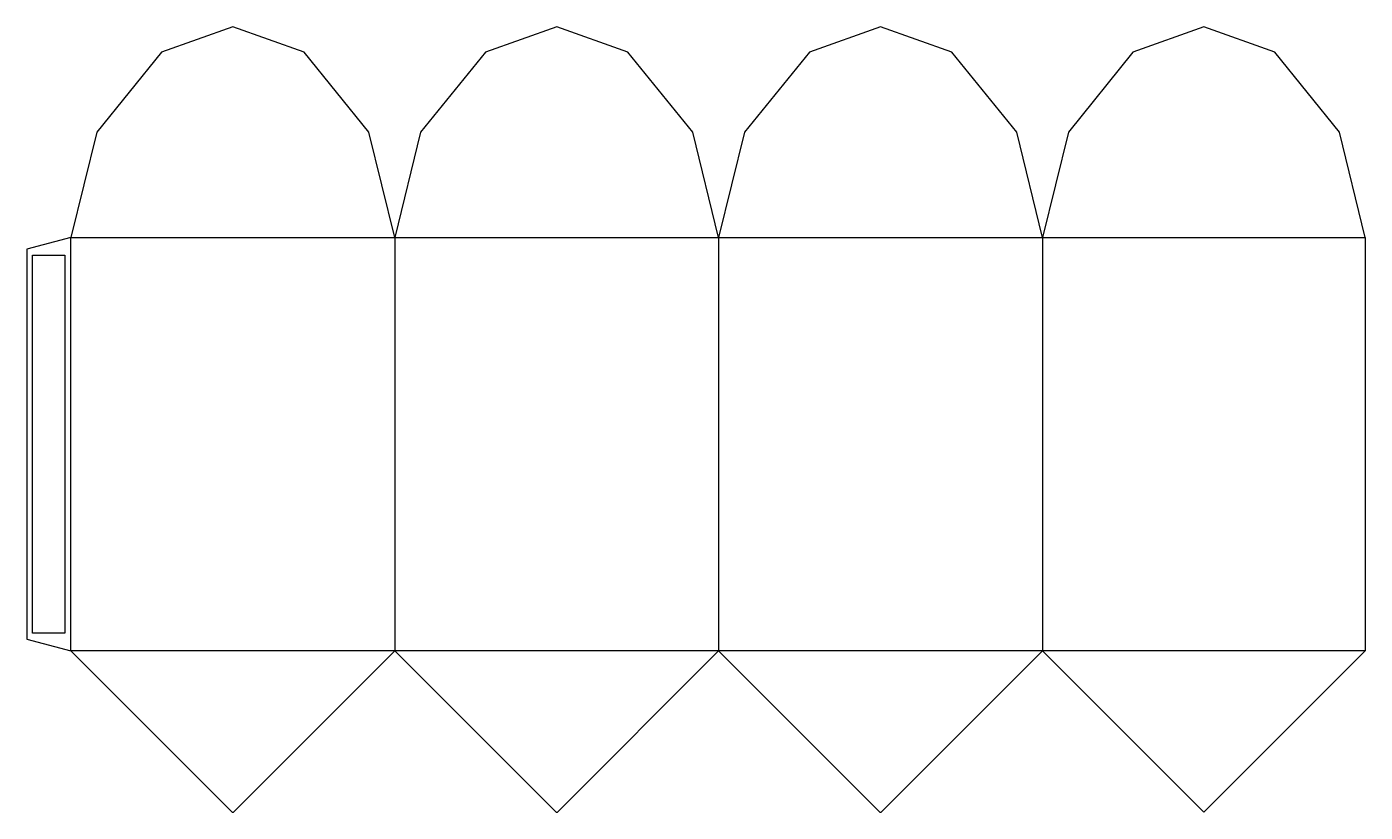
# Model space of a CAD drawing. Header units: millimetres. Extents: x 0 to 456, y 0 to 268.
import ezdxf

# ---------------------------------------------------------------- set-up
doc = ezdxf.new("R2010")
doc.units = ezdxf.units.MM
for name, color, linetype in [('CREASE', 5, 'CONTINUOUS'), ('CUT', 1, 'CONTINUOUS'), ('GLUE', 2, 'CONTINUOUS')]:
    doc.layers.add(name, color=color, linetype=linetype)

msp = doc.modelspace()

# ---------------------------------------------------------------- linework, layer by layer
at = {"layer": 'CREASE'}
for p, q in [((15, 55), (15, 195.9)), ((15, 195.9), (125.45, 195.9)), ((125.45, 195.9), (125.45, 55)), ((125.45, 195.9), (235.9, 195.9)), ((235.9, 195.9), (235.9, 55)), ((235.9, 195.9), (346.35, 195.9)), ((346.35, 195.9), (346.35, 55)), ((346.35, 195.9), (456.35, 195.9)), ((125.45, 55), (15, 55)), ((235.9, 55), (125.45, 55)), ((346.35, 55), (235.9, 55)), ((456.35, 55), (346.35, 55))]:
    msp.add_line(p, q, dxfattribs=at)
at = {"layer": 'CUT'}
for p, q in [((70.225, 267.693), (45.926, 259.077)), ((94.524, 259.077), (70.225, 267.693)), ((180.675, 267.693), (156.376, 259.077)), ((204.974, 259.077), (180.675, 267.693)), ((291.125, 267.693), (266.826, 259.077)), ((315.424, 259.077), (291.125, 267.693)), ((401.35, 267.693), (377.15, 259.077)), ((425.55, 259.077), (401.35, 267.693)), ((45.926, 259.077), (23.836, 231.796)), ((116.614, 231.796), (94.524, 259.077)), ((156.376, 259.077), (134.286, 231.796)), ((227.064, 231.796), (204.974, 259.077)), ((266.826, 259.077), (244.736, 231.796)), ((337.514, 231.796), (315.424, 259.077)), ((377.15, 259.077), (355.15, 231.796)), ((447.55, 231.796), (425.55, 259.077)), ((23.836, 231.796), (15, 195.9)), ((125.45, 195.9), (116.614, 231.796)), ((134.286, 231.796), (125.45, 195.9)), ((235.9, 195.9), (227.064, 231.796)), ((244.736, 231.796), (235.9, 195.9)), ((346.35, 195.9), (337.514, 231.796)), ((355.15, 231.796), (346.35, 195.9)), ((456.35, 195.9), (447.55, 231.796)), ((15, 195.9), (0, 191.881)), ((0, 191.881), (0, 59.019)), ((456.35, 195.9), (456.35, 55)), ((0, 59.019), (15, 55)), ((15, 55), (70, 0)), ((70.45, 0), (125.45, 55)), ((125.45, 55), (180.45, 0)), ((180.9, 0), (235.9, 55)), ((235.9, 55), (290.9, 0)), ((291.35, 0), (346.35, 55)), ((346.35, 55), (401.35, 0)), ((401.35, 0), (456.35, 55)), ((70, 0), (70.45, 0)), ((180.45, 0), (180.9, 0)), ((290.9, 0), (291.35, 0))]:
    msp.add_line(p, q, dxfattribs=at)
at = {"layer": 'GLUE'}
for p, q in [((2, 189.881), (13, 189.881)), ((2, 61.019), (2, 189.881)), ((13, 189.881), (13, 61.019)), ((13, 61.019), (2, 61.019))]:
    msp.add_line(p, q, dxfattribs=at)

doc.saveas('drawing.dxf')
